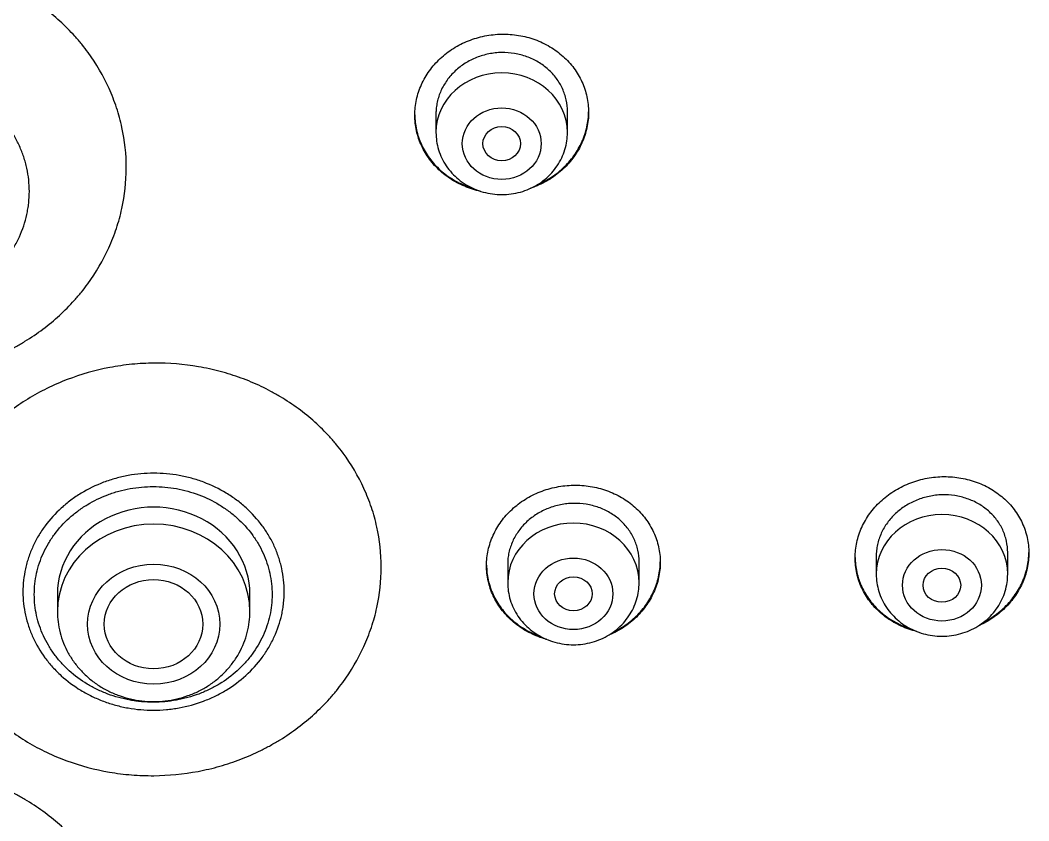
# Model space of a CAD drawing. Header units: millimetres. Extents: x 169 to 4368, y -1049 to 1924.
# Drawn here: x 459.86 to 462.009, y 1181.424 to 1183.128 of the extents above; entities that cross this region are included whole.
import ezdxf

# ---------------------------------------------------------------- set-up
doc = ezdxf.new("R2010")
doc.units = ezdxf.units.MM

msp = doc.modelspace()

# ---------------------------------------------------------------- linework, layer by layer
for p, q in [((460.7458, 1182.9342), (460.7458, 1182.8891)), ((461.0258, 1182.8891), (461.0258, 1182.9336)), ((461.9635, 1181.949), (461.9635, 1181.9949)), ((460.8985, 1181.9756), (460.8985, 1181.9308)), ((461.1785, 1181.9308), (461.1785, 1181.9754)), ((461.6835, 1181.9874), (461.6835, 1181.949)), ((459.9395, 1181.9059), (459.9395, 1181.8696)), ((460.3495, 1181.8696), (460.3495, 1181.9059))]:
    msp.add_line(p, q)
for centre, major_axis, start_param, end_param in [((460.8858, 1182.8891), (-0.14, 0), 3.141598, 6.283185), ((460.1445, 1181.9059), (0.205, 0), 0, 3.141593), ((461.0385, 1181.9308), (-0.14, 0), 3.141598, 6.283185), ((461.8235, 1181.949), (-0.14, 0), 3.141598, 6.283185), ((460.1445, 1181.8696), (-0.205, 0), 3.141593, 6.283185)]:
    msp.add_ellipse(centre, major_axis=major_axis, ratio=0.906308, start_param=start_param, end_param=end_param)
for centre, major_axis, ratio in [((460.8858, 1182.8654), (-0.084, 0), 0.906308), ((460.8858, 1182.8654), (-0.04, 0), 0.906246), ((461.8235, 1181.9253), (-0.084, 0), 0.906308), ((460.1445, 1181.8425), (-0.141, 0), 0.906308), ((461.0385, 1181.9072), (-0.084, 0), 0.906308), ((461.8233, 1181.9253), (-0.0401, 0), 0.904923), ((460.1443, 1181.8425), (-0.105, 0), 0.905881), ((461.0385, 1181.9072), (-0.04, 0), 0.906198)]:
    msp.add_ellipse(centre, major_axis=major_axis, ratio=ratio)
for points, knots in [([(460.0862, 1182.8134), (460.0861, 1182.7842), (460.0829, 1182.7554), (460.0736, 1182.7129), (460.0698, 1182.6989), (460.0628, 1182.678), (460.0603, 1182.671), (460.0549, 1182.6573), (460.052, 1182.6505), (460.0368, 1182.6169), (460.0219, 1182.5914), (459.9999, 1182.5612), (459.9953, 1182.5553), (459.9858, 1182.5436), (459.9809, 1182.5378), (459.9656, 1182.5208), (459.955, 1182.51), (459.9214, 1182.4793), (459.897, 1182.4609), (459.8638, 1182.4406), (459.8571, 1182.4366), (459.8434, 1182.4291), (459.8364, 1182.4255), (459.8155, 1182.4152), (459.7869, 1182.4028), (459.7571, 1182.3929), (459.7344, 1182.3865), (459.7267, 1182.3846), (459.7113, 1182.381), (459.7034, 1182.3794), (459.6644, 1182.3721), (459.6329, 1182.3692), (459.5856, 1182.3691), (459.5697, 1182.3697), (459.5459, 1182.3718), (459.538, 1182.3727), (459.5222, 1182.3748), (459.5144, 1182.376), (459.4756, 1182.3829), (459.4454, 1182.3912), (459.4088, 1182.4049), (459.4016, 1182.4079), (459.3871, 1182.414), (459.38, 1182.4173), (459.359, 1182.4275), (459.3454, 1182.4349), (459.3061, 1182.4588), (459.2816, 1182.4771), (459.2534, 1182.5028), (459.2479, 1182.5081), (459.2373, 1182.5188), (459.2321, 1182.5243), (459.2171, 1182.541), (459.1983, 1182.5641), (459.182, 1182.5888), (459.1671, 1182.6144), (459.1602, 1182.6276), (459.142, 1182.6678), (459.1329, 1182.6954), (459.1237, 1182.7379), (459.1213, 1182.7523), (459.1182, 1182.7814), (459.1167, 1182.8105), (459.1183, 1182.8396), (459.1207, 1182.8614), (459.1217, 1182.8686), (459.124, 1182.883), (459.1254, 1182.8902), (459.1332, 1182.9257), (459.1424, 1182.9533), (459.1607, 1182.9936), (459.1676, 1183.0069), (459.1827, 1183.0326), (459.199, 1183.0574), (459.2178, 1183.0806), (459.2329, 1183.0975), (459.2381, 1183.103), (459.2488, 1183.1138), (459.2543, 1183.1191), (459.2826, 1183.145), (459.3072, 1183.1634), (459.3466, 1183.1875), (459.3602, 1183.195), (459.3812, 1183.2053), (459.3884, 1183.2086), (459.4028, 1183.2149), (459.4101, 1183.2179), (459.4468, 1183.2318), (459.477, 1183.2403), (459.5158, 1183.2475), (459.5236, 1183.2487), (459.5394, 1183.2509), (459.5473, 1183.2518), (459.5712, 1183.254), (459.587, 1183.2548), (459.6344, 1183.2549), (459.6658, 1183.2522), (459.7048, 1183.2452), (459.7127, 1183.2436), (459.7281, 1183.2401), (459.7358, 1183.2382), (459.7585, 1183.2319), (459.7882, 1183.2223), (459.8167, 1183.21), (459.8377, 1183.1998), (459.8446, 1183.1963), (459.8582, 1183.1888), (459.865, 1183.1849), (459.8981, 1183.1648), (459.9224, 1183.1465), (459.9559, 1183.116), (459.9665, 1183.1053), (459.9817, 1183.0884), (459.9866, 1183.0827), (459.9961, 1183.071), (460.0006, 1183.0651), (460.0225, 1183.0351), (460.0374, 1183.0097), (460.0525, 1182.9762), (460.0554, 1182.9694), (460.0607, 1182.9557), (460.0632, 1182.9488), (460.0701, 1182.9279), (460.0739, 1182.9139), (460.0831, 1182.8715), (460.0862, 1182.8427), (460.0862, 1182.8134)], [0, 0, 0, 0, 0.03125, 0.03125, 0.046875, 0.046875, 0.054687, 0.054687, 0.0625, 0.0625, 0.09375, 0.09375, 0.101562, 0.101562, 0.109375, 0.109375, 0.125, 0.125, 0.15625, 0.15625, 0.164062, 0.164062, 0.171875, 0.171875, 0.1875, 0.203125, 0.203125, 0.210937, 0.210937, 0.21875, 0.21875, 0.25, 0.25, 0.265625, 0.265625, 0.273437, 0.273437, 0.28125, 0.28125, 0.3125, 0.3125, 0.320312, 0.320312, 0.328125, 0.328125, 0.34375, 0.34375, 0.375, 0.375, 0.382812, 0.382812, 0.390625, 0.390625, 0.40625, 0.421875, 0.421875, 0.4375, 0.4375, 0.46875, 0.46875, 0.484375, 0.484375, 0.5, 0.515625, 0.515625, 0.523437, 0.523437, 0.53125, 0.53125, 0.5625, 0.5625, 0.578125, 0.578125, 0.59375, 0.609375, 0.609375, 0.617187, 0.617187, 0.625, 0.625, 0.65625, 0.65625, 0.671875, 0.671875, 0.679687, 0.679687, 0.6875, 0.6875, 0.71875, 0.71875, 0.726562, 0.726562, 0.734375, 0.734375, 0.75, 0.75, 0.78125, 0.78125, 0.789062, 0.789062, 0.796875, 0.796875, 0.8125, 0.828125, 0.828125, 0.835937, 0.835937, 0.84375, 0.84375, 0.875, 0.875, 0.890625, 0.890625, 0.898437, 0.898437, 0.90625, 0.90625, 0.9375, 0.9375, 0.945312, 0.945312, 0.953125, 0.953125, 0.96875, 0.96875, 1, 1, 1, 1]), ([(460.7008, 1182.926), (460.7008, 1182.9372), (460.702, 1182.9482), (460.7055, 1182.9645), (460.707, 1182.9699), (460.7105, 1182.9806), (460.7126, 1182.9859), (460.7196, 1183.0014), (460.7252, 1183.0113), (460.7353, 1183.0252), (460.7389, 1183.0298), (460.7467, 1183.0386), (460.7507, 1183.0427), (460.7635, 1183.0547), (460.7728, 1183.0618), (460.788, 1183.0714), (460.7933, 1183.0743), (460.8039, 1183.0797), (460.8148, 1183.0847), (460.8262, 1183.0886), (460.8377, 1183.092), (460.8437, 1183.0935), (460.8616, 1183.097), (460.8736, 1183.0983), (460.8917, 1183.0986), (460.8977, 1183.0985), (460.9098, 1183.0976), (460.9159, 1183.0969), (460.9337, 1183.094), (460.9452, 1183.091), (460.962, 1183.0849), (460.9676, 1183.0826), (460.9783, 1183.0775), (460.9835, 1183.0748), (460.9985, 1183.0658), (461.0079, 1183.059), (461.0208, 1183.0474), (461.0249, 1183.0433), (461.0326, 1183.0349), (461.0398, 1183.0262), (461.046, 1183.0168), (461.0518, 1183.0071), (461.0544, 1183.002), (461.0614, 1182.9868), (461.0649, 1182.9762), (461.0684, 1182.96), (461.0693, 1182.9545), (461.0705, 1182.9434), (461.0708, 1182.9379), (461.0708, 1182.9213), (461.0697, 1182.9103), (461.0661, 1182.8938), (461.0646, 1182.8884), (461.0611, 1182.8777), (461.057, 1182.8672), (461.0519, 1182.8571), (461.0462, 1182.8473), (461.0431, 1182.8424), (461.0329, 1182.8283), (461.0253, 1182.8197), (461.0125, 1182.8077), (461.008, 1182.8039), (460.9986, 1182.7967), (460.9937, 1182.7932), (460.9786, 1182.7837), (460.968, 1182.7784), (460.9538, 1182.7727), (460.9506, 1182.7715), (460.9474, 1182.7704)], [0, 0, 0, 0, 0.044889, 0.044889, 0.067334, 0.067334, 0.089778, 0.089778, 0.134667, 0.134667, 0.157112, 0.157112, 0.179556, 0.179556, 0.224446, 0.224446, 0.24689, 0.24689, 0.269335, 0.291779, 0.291779, 0.314224, 0.314224, 0.359113, 0.359113, 0.381558, 0.381558, 0.404002, 0.404002, 0.448891, 0.448891, 0.471336, 0.471336, 0.49378, 0.49378, 0.538669, 0.538669, 0.561114, 0.561114, 0.583559, 0.606003, 0.606003, 0.628448, 0.628448, 0.673337, 0.673337, 0.695781, 0.695781, 0.718226, 0.718226, 0.763115, 0.763115, 0.78556, 0.78556, 0.808004, 0.830449, 0.830449, 0.852893, 0.852893, 0.897782, 0.897782, 0.920227, 0.920227, 0.942672, 0.942672, 0.987561, 0.987561, 1, 1, 1, 1]), ([(461.0258, 1182.9336), (461.0258, 1182.942), (461.0249, 1182.9504), (461.0222, 1182.9626), (461.0211, 1182.9666), (461.0185, 1182.9747), (461.0169, 1182.9786), (461.0116, 1182.9902), (461.0073, 1182.9975), (460.9997, 1183.0078), (460.9969, 1183.0112), (460.9911, 1183.0176), (460.988, 1183.0207), (460.9783, 1183.0294), (460.9713, 1183.0345), (460.9598, 1183.0414), (460.9558, 1183.0435), (460.9477, 1183.0473), (460.9394, 1183.0507), (460.9308, 1183.0534), (460.9221, 1183.0557), (460.9176, 1183.0566), (460.904, 1183.0589), (460.895, 1183.0595), (460.8813, 1183.0593), (460.8767, 1183.059), (460.8675, 1183.058), (460.8629, 1183.0573), (460.8495, 1183.0546), (460.8408, 1183.0521), (460.8281, 1183.0471), (460.8239, 1183.0452), (460.8158, 1183.0411), (460.8118, 1183.0388), (460.8005, 1183.0317), (460.7934, 1183.0263), (460.7803, 1183.0141), (460.7745, 1183.0075), (460.7669, 1182.997), (460.7646, 1182.9933), (460.7602, 1182.9859), (460.7582, 1182.982), (460.753, 1182.9702), (460.7503, 1182.9622), (460.7476, 1182.9498), (460.747, 1182.9457), (460.746, 1182.9372), (460.7458, 1182.933), (460.7458, 1182.9288), (460.7458, 1182.9288), (460.7458, 1182.9288)], [0, 0, 0, 0, 0.062493, 0.062493, 0.09374, 0.09374, 0.124986, 0.124986, 0.187479, 0.187479, 0.218726, 0.218726, 0.249972, 0.249972, 0.312465, 0.312465, 0.343712, 0.343712, 0.374959, 0.406205, 0.406205, 0.437452, 0.437452, 0.499945, 0.499945, 0.531191, 0.531191, 0.562438, 0.562438, 0.624931, 0.624931, 0.656177, 0.656177, 0.687424, 0.687424, 0.749917, 0.749917, 0.81241, 0.81241, 0.843657, 0.843657, 0.874903, 0.874903, 0.937396, 0.937396, 0.968643, 0.968643, 0.999889, 0.999889, 1, 1, 1, 1]), ([(459.3231, 1182.7638), (459.3231, 1182.7805), (459.325, 1182.797), (459.3295, 1182.8174), (459.3305, 1182.8215), (459.3327, 1182.8296), (459.334, 1182.8335), (459.338, 1182.8454), (459.3441, 1182.8609), (459.3519, 1182.8758), (459.3583, 1182.8867), (459.3606, 1182.8903), (459.3653, 1182.8975), (459.3678, 1182.901), (459.3805, 1182.9182), (459.3921, 1182.931), (459.4114, 1182.9484), (459.4181, 1182.954), (459.4324, 1182.9645), (459.4397, 1182.9695), (459.4624, 1182.9832), (459.4784, 1182.991), (459.5037, 1183.0005), (459.5124, 1183.0033), (459.5299, 1183.0081), (459.5475, 1183.0121), (459.5655, 1183.0145), (459.5836, 1183.0161), (459.5927, 1183.0165), (459.6203, 1183.0165), (459.6383, 1183.0148), (459.665, 1183.01), (459.6738, 1183.008), (459.6869, 1183.0044), (459.6913, 1183.003), (459.6999, 1183.0002), (459.7042, 1182.9987), (459.7252, 1182.9908), (459.7412, 1182.983), (459.7601, 1182.9716), (459.7638, 1182.9692), (459.7711, 1182.9642), (459.7748, 1182.9616), (459.7854, 1182.9537), (459.7921, 1182.9482), (459.8113, 1182.9307), (459.8228, 1182.9179), (459.8355, 1182.9007), (459.838, 1182.8971), (459.8427, 1182.89), (459.8449, 1182.8864), (459.8513, 1182.8755), (459.8591, 1182.8606), (459.8652, 1182.845), (459.8691, 1182.8332), (459.8703, 1182.8292), (459.8725, 1182.8211), (459.8735, 1182.817), (459.878, 1182.7967), (459.8797, 1182.7803), (459.8797, 1182.7556), (459.8792, 1182.7473), (459.8779, 1182.7349), (459.8773, 1182.7307), (459.8759, 1182.7225), (459.8752, 1182.7184), (459.8707, 1182.6982), (459.8654, 1182.6824), (459.8549, 1182.6595), (459.851, 1182.6519), (459.8423, 1182.6373), (459.8376, 1182.6302), (459.8225, 1182.6097), (459.811, 1182.597), (459.7849, 1182.5734), (459.7709, 1182.5629), (459.7482, 1182.5492), (459.7404, 1182.545), (459.7243, 1182.5371), (459.716, 1182.5336), (459.6907, 1182.5241), (459.6733, 1182.5193), (459.651, 1182.5153), (459.6465, 1182.5146), (459.6375, 1182.5133), (459.6329, 1182.5128), (459.6192, 1182.5116), (459.6101, 1182.5112), (459.5829, 1182.5112), (459.5649, 1182.5128), (459.5424, 1182.5169), (459.5379, 1182.5178), (459.5291, 1182.5198), (459.5247, 1182.5209), (459.5116, 1182.5245), (459.4945, 1182.5301), (459.4781, 1182.5371), (459.4661, 1182.543), (459.4621, 1182.545), (459.4543, 1182.5493), (459.4504, 1182.5515), (459.4314, 1182.5631), (459.4173, 1182.5735), (459.3981, 1182.591), (459.392, 1182.5971), (459.3833, 1182.6067), (459.3805, 1182.61), (459.375, 1182.6167), (459.3724, 1182.6201), (459.3598, 1182.6373), (459.3512, 1182.6518), (459.3425, 1182.6709), (459.3409, 1182.6747), (459.3378, 1182.6826), (459.3364, 1182.6866), (459.3324, 1182.6985), (459.3302, 1182.7065), (459.3249, 1182.7307), (459.3231, 1182.7471), (459.3231, 1182.7638)], [0, 0, 0, 0, 0.03125, 0.03125, 0.039063, 0.039063, 0.046875, 0.046875, 0.0625, 0.078125, 0.078125, 0.085938, 0.085938, 0.09375, 0.09375, 0.125, 0.125, 0.140625, 0.140625, 0.15625, 0.15625, 0.1875, 0.1875, 0.203125, 0.203125, 0.21875, 0.234375, 0.234375, 0.25, 0.25, 0.28125, 0.28125, 0.296875, 0.296875, 0.304688, 0.304688, 0.3125, 0.3125, 0.34375, 0.34375, 0.351563, 0.351563, 0.359375, 0.359375, 0.375, 0.375, 0.40625, 0.40625, 0.414063, 0.414063, 0.421875, 0.421875, 0.4375, 0.453125, 0.453125, 0.460938, 0.460938, 0.46875, 0.46875, 0.5, 0.5, 0.515625, 0.515625, 0.523438, 0.523438, 0.53125, 0.53125, 0.5625, 0.5625, 0.578125, 0.578125, 0.59375, 0.59375, 0.625, 0.625, 0.65625, 0.65625, 0.671875, 0.671875, 0.6875, 0.6875, 0.71875, 0.71875, 0.726563, 0.726563, 0.734375, 0.734375, 0.75, 0.75, 0.78125, 0.78125, 0.789063, 0.789063, 0.796875, 0.796875, 0.8125, 0.828125, 0.828125, 0.835938, 0.835938, 0.84375, 0.84375, 0.875, 0.875, 0.890625, 0.890625, 0.898438, 0.898438, 0.90625, 0.90625, 0.9375, 0.9375, 0.945313, 0.945313, 0.953125, 0.953125, 0.96875, 0.96875, 1, 1, 1, 1]), ([(460.7008, 1182.9271), (460.7009, 1182.9162), (460.7021, 1182.9056), (460.7055, 1182.8897), (460.707, 1182.8844), (460.7105, 1182.8738), (460.7126, 1182.8685), (460.7196, 1182.8533), (460.7253, 1182.8436), (460.7353, 1182.83), (460.739, 1182.8256), (460.7467, 1182.8171), (460.7508, 1182.813), (460.7636, 1182.8015), (460.7729, 1182.7947), (460.7881, 1182.7856), (460.7934, 1182.7828), (460.804, 1182.7778), (460.8124, 1182.7743), (460.821, 1182.7714), (460.824, 1182.7705)], [0, 0, 0, 0, 0.155361, 0.155361, 0.23557, 0.23557, 0.315778, 0.315778, 0.476196, 0.476196, 0.556405, 0.556405, 0.636614, 0.636614, 0.797031, 0.797031, 0.87724, 0.87724, 0.957449, 1, 1, 1, 1]), ([(460.8402, 1182.7642), (460.8376, 1182.7647), (460.835, 1182.7653), (460.8266, 1182.7675), (460.8208, 1182.7693), (460.804, 1182.7754), (460.7934, 1182.7804), (460.7783, 1182.7893), (460.7734, 1182.7926), (460.7639, 1182.7995), (460.7594, 1182.8031), (460.7466, 1182.8147), (460.7389, 1182.823), (460.7288, 1182.8367), (460.7256, 1182.8415), (460.7199, 1182.8512), (460.7147, 1182.8611), (460.7106, 1182.8714), (460.7071, 1182.882), (460.7056, 1182.8874), (460.702, 1182.9037), (460.7008, 1182.9148), (460.7008, 1182.926)], [0, 0, 0, 0, 0.032901, 0.032901, 0.1072932, 0.1072932, 0.2560777, 0.2560777, 0.3304699, 0.3304699, 0.4048621, 0.4048621, 0.5536466, 0.5536466, 0.6280388, 0.6280388, 0.7024311, 0.7768233, 0.7768233, 0.8512155, 0.8512155, 1, 1, 1, 1]), ([(460.9617, 1182.778), (460.9655, 1182.7797), (460.9693, 1182.7814), (460.9784, 1182.786), (460.9836, 1182.789), (460.9986, 1182.7984), (461.0079, 1182.8056), (461.0252, 1182.8217), (461.0329, 1182.8304), (461.0429, 1182.8443), (461.046, 1182.8491), (461.0518, 1182.859), (461.0544, 1182.8641), (461.0614, 1182.8796), (461.0649, 1182.8902), (461.0684, 1182.9066), (461.0693, 1182.9121), (461.0705, 1182.9229), (461.0708, 1182.9281), (461.0708, 1182.9333)], [0, 0, 0, 0, 0.0595315, 0.0595315, 0.1455163, 0.1455163, 0.3174859, 0.3174859, 0.4894555, 0.4894555, 0.5754403, 0.5754403, 0.6614251, 0.6614251, 0.8333947, 0.8333947, 0.9193795, 0.9193795, 1, 1, 1, 1]), ([(460.7458, 1182.8891), (460.7458, 1182.8824), (460.7467, 1182.871), (460.7509, 1182.852), (460.7578, 1182.8346), (460.7674, 1182.8177), (460.7793, 1182.8026), (460.7935, 1182.7891), (460.8096, 1182.7777), (460.8272, 1182.7686), (460.8461, 1182.7619), (460.8658, 1182.7579), (460.8859, 1182.7565), (460.9061, 1182.7579), (460.9258, 1182.762), (460.9447, 1182.7687), (460.9623, 1182.7779), (460.9784, 1182.7893), (460.9926, 1182.8029), (461.0045, 1182.8181), (461.014, 1182.835), (461.0209, 1182.8524), (461.0249, 1182.8713), (461.0258, 1182.8825), (461.0258, 1182.8891)], [0, 0, 0, 0, 0.043723, 0.08855, 0.133515, 0.178674, 0.224062, 0.269684, 0.315523, 0.361546, 0.407709, 0.453968, 0.500279, 0.546601, 0.592892, 0.639107, 0.685199, 0.73112, 0.776832, 0.822308, 0.867548, 0.912577, 0.957444, 1, 1, 1, 1]), ([(460.6292, 1181.9639), (460.6292, 1181.9349), (460.626, 1181.9062), (460.6183, 1181.8708), (460.6165, 1181.8638), (460.6127, 1181.8497), (460.6105, 1181.8427), (460.6035, 1181.8218), (460.5981, 1181.8081), (460.5798, 1181.7681), (460.5649, 1181.7427), (460.543, 1181.7127), (460.5384, 1181.7068), (460.5289, 1181.6951), (460.524, 1181.6894), (460.5088, 1181.6725), (460.4981, 1181.6617), (460.4646, 1181.6311), (460.4402, 1181.6127), (460.4071, 1181.5923), (460.4003, 1181.5884), (460.3866, 1181.5808), (460.3797, 1181.5772), (460.3587, 1181.5669), (460.3302, 1181.5544), (460.3005, 1181.5445), (460.2777, 1181.538), (460.2701, 1181.536), (460.2546, 1181.5324), (460.2468, 1181.5307), (460.2078, 1181.5233), (460.1763, 1181.5203), (460.129, 1181.5199), (460.1132, 1181.5204), (460.0894, 1181.5223), (460.0814, 1181.5231), (460.0657, 1181.5251), (460.0579, 1181.5263), (460.0191, 1181.533), (459.9889, 1181.541), (459.9523, 1181.5544), (459.945, 1181.5573), (459.9306, 1181.5633), (459.9235, 1181.5665), (459.9024, 1181.5766), (459.8889, 1181.5838), (459.8496, 1181.6073), (459.8252, 1181.6252), (459.7969, 1181.6506), (459.7914, 1181.6558), (459.7808, 1181.6664), (459.7756, 1181.6718), (459.7606, 1181.6883), (459.7419, 1181.7111), (459.7256, 1181.7355), (459.7107, 1181.7607), (459.7038, 1181.7738), (459.6856, 1181.8136), (459.6765, 1181.8409), (459.6688, 1181.8759), (459.6674, 1181.883), (459.6651, 1181.8972), (459.6641, 1181.9044), (459.6618, 1181.926), (459.6603, 1181.9548), (459.6618, 1181.9837), (459.665, 1182.0125), (459.6674, 1182.0268), (459.6767, 1182.0691), (459.6859, 1182.0965), (459.7041, 1182.1365), (459.711, 1182.1498), (459.726, 1182.1753), (459.7423, 1182.2), (459.7611, 1182.2231), (459.7762, 1182.2399), (459.7813, 1182.2454), (459.792, 1182.2561), (459.7975, 1182.2614), (459.8258, 1182.2873), (459.8502, 1182.3056), (459.8896, 1182.3298), (459.9032, 1182.3373), (459.9242, 1182.3477), (459.9313, 1182.351), (459.9458, 1182.3574), (459.953, 1182.3603), (459.9897, 1182.3744), (460.0199, 1182.383), (460.0587, 1182.3903), (460.0665, 1182.3916), (460.0822, 1182.3939), (460.0902, 1182.3949), (460.114, 1182.3972), (460.1298, 1182.398), (460.1772, 1182.3985), (460.2086, 1182.396), (460.2476, 1182.3893), (460.2554, 1182.3878), (460.2709, 1182.3844), (460.2785, 1182.3825), (460.3012, 1182.3765), (460.331, 1182.3671), (460.3595, 1182.3552), (460.3804, 1182.3452), (460.3873, 1182.3417), (460.401, 1182.3344), (460.4078, 1182.3306), (460.4408, 1182.3108), (460.4652, 1182.2929), (460.4987, 1182.2628), (460.5093, 1182.2523), (460.5245, 1182.2357), (460.5294, 1182.23), (460.5389, 1182.2185), (460.5434, 1182.2127), (460.5654, 1182.1831), (460.5802, 1182.158), (460.5954, 1182.1249), (460.5982, 1182.1182), (460.6036, 1182.1046), (460.6061, 1182.0978), (460.613, 1182.0772), (460.6168, 1182.0633), (460.626, 1182.0213), (460.6292, 1181.9929), (460.6292, 1181.9639)], [0, 0, 0, 0, 0.03125, 0.03125, 0.039062, 0.039062, 0.046875, 0.046875, 0.0625, 0.0625, 0.09375, 0.09375, 0.101562, 0.101562, 0.109375, 0.109375, 0.125, 0.125, 0.15625, 0.15625, 0.164062, 0.164062, 0.171875, 0.171875, 0.1875, 0.203125, 0.203125, 0.210937, 0.210937, 0.21875, 0.21875, 0.25, 0.25, 0.265625, 0.265625, 0.273437, 0.273437, 0.28125, 0.28125, 0.3125, 0.3125, 0.320312, 0.320312, 0.328125, 0.328125, 0.34375, 0.34375, 0.375, 0.375, 0.382812, 0.382812, 0.390625, 0.390625, 0.40625, 0.421875, 0.421875, 0.4375, 0.4375, 0.46875, 0.46875, 0.476562, 0.476562, 0.484375, 0.484375, 0.5, 0.515625, 0.515625, 0.53125, 0.53125, 0.5625, 0.5625, 0.578125, 0.578125, 0.59375, 0.609375, 0.609375, 0.617187, 0.617187, 0.625, 0.625, 0.65625, 0.65625, 0.671875, 0.671875, 0.679687, 0.679687, 0.6875, 0.6875, 0.71875, 0.71875, 0.726562, 0.726562, 0.734375, 0.734375, 0.75, 0.75, 0.78125, 0.78125, 0.789062, 0.789062, 0.796875, 0.796875, 0.8125, 0.828125, 0.828125, 0.835937, 0.835937, 0.84375, 0.84375, 0.875, 0.875, 0.890625, 0.890625, 0.898437, 0.898437, 0.90625, 0.90625, 0.9375, 0.9375, 0.945312, 0.945312, 0.953125, 0.953125, 0.96875, 0.96875, 1, 1, 1, 1]), ([(459.8661, 1181.9111), (459.8661, 1181.9278), (459.8679, 1181.9443), (459.8724, 1181.9646), (459.8734, 1181.9687), (459.8756, 1181.9768), (459.8768, 1181.9807), (459.8808, 1181.9926), (459.887, 1182.0081), (459.8947, 1182.0229), (459.9012, 1182.0339), (459.9034, 1182.0375), (459.9082, 1182.0446), (459.9106, 1182.0481), (459.9233, 1182.0654), (459.9349, 1182.0781), (459.9541, 1182.0956), (459.9609, 1182.1011), (459.9751, 1182.1117), (459.9825, 1182.1166), (460.0051, 1182.1304), (460.0211, 1182.1381), (460.0464, 1182.1477), (460.0551, 1182.1505), (460.0726, 1182.1553), (460.0902, 1182.1593), (460.1082, 1182.1618), (460.1263, 1182.1634), (460.1354, 1182.1638), (460.1629, 1182.1638), (460.181, 1182.1622), (460.2077, 1182.1574), (460.2165, 1182.1555), (460.2296, 1182.1519), (460.234, 1182.1506), (460.2426, 1182.1478), (460.2469, 1182.1463), (460.2679, 1182.1384), (460.2839, 1182.1307), (460.3028, 1182.1192), (460.3065, 1182.1169), (460.3139, 1182.1119), (460.3175, 1182.1094), (460.3281, 1182.1015), (460.3349, 1182.0959), (460.3541, 1182.0785), (460.3656, 1182.0658), (460.3783, 1182.0486), (460.3808, 1182.0451), (460.3855, 1182.038), (460.3877, 1182.0344), (460.3941, 1182.0235), (460.4019, 1182.0086), (460.408, 1181.9931), (460.4119, 1181.9813), (460.4131, 1181.9773), (460.4154, 1181.9692), (460.4164, 1181.9652), (460.4208, 1181.9449), (460.4226, 1181.9285), (460.4226, 1181.9038), (460.4221, 1181.8956), (460.4208, 1181.8832), (460.4202, 1181.879), (460.4188, 1181.8708), (460.4181, 1181.8668), (460.4136, 1181.8465), (460.4084, 1181.8308), (460.3979, 1181.8079), (460.3939, 1181.8003), (460.3853, 1181.7857), (460.3806, 1181.7786), (460.3655, 1181.7581), (460.354, 1181.7454), (460.328, 1181.7218), (460.3139, 1181.7113), (460.2913, 1181.6976), (460.2835, 1181.6933), (460.2674, 1181.6855), (460.2591, 1181.6819), (460.2338, 1181.6724), (460.2165, 1181.6676), (460.1942, 1181.6635), (460.1897, 1181.6628), (460.1806, 1181.6616), (460.1761, 1181.6611), (460.1624, 1181.6598), (460.1533, 1181.6594), (460.126, 1181.6594), (460.108, 1181.6609), (460.0856, 1181.6649), (460.0811, 1181.6658), (460.0722, 1181.6678), (460.0678, 1181.6689), (460.0547, 1181.6725), (460.0376, 1181.678), (460.0212, 1181.685), (460.0092, 1181.6908), (460.0052, 1181.6929), (459.9974, 1181.6971), (459.9935, 1181.6994), (459.9744, 1181.7109), (459.9604, 1181.7213), (459.9412, 1181.7387), (459.9351, 1181.7448), (459.9263, 1181.7544), (459.9235, 1181.7577), (459.9181, 1181.7643), (459.9154, 1181.7677), (459.9028, 1181.7848), (459.8943, 1181.7993), (459.8855, 1181.8184), (459.8839, 1181.8222), (459.8808, 1181.83), (459.8794, 1181.834), (459.8754, 1181.8459), (459.8732, 1181.8539), (459.8679, 1181.8781), (459.8661, 1181.8944), (459.8661, 1181.9111)], [0, 0, 0, 0, 0.03125, 0.03125, 0.039063, 0.039063, 0.046875, 0.046875, 0.0625, 0.078125, 0.078125, 0.085938, 0.085938, 0.09375, 0.09375, 0.125, 0.125, 0.140625, 0.140625, 0.15625, 0.15625, 0.1875, 0.1875, 0.203125, 0.203125, 0.21875, 0.234375, 0.234375, 0.25, 0.25, 0.28125, 0.28125, 0.296875, 0.296875, 0.304688, 0.304688, 0.3125, 0.3125, 0.34375, 0.34375, 0.351563, 0.351563, 0.359375, 0.359375, 0.375, 0.375, 0.40625, 0.40625, 0.414063, 0.414063, 0.421875, 0.421875, 0.4375, 0.453125, 0.453125, 0.460938, 0.460938, 0.46875, 0.46875, 0.5, 0.5, 0.515625, 0.515625, 0.523438, 0.523438, 0.53125, 0.53125, 0.5625, 0.5625, 0.578125, 0.578125, 0.59375, 0.59375, 0.625, 0.625, 0.65625, 0.65625, 0.671875, 0.671875, 0.6875, 0.6875, 0.71875, 0.71875, 0.726562, 0.726562, 0.734375, 0.734375, 0.75, 0.75, 0.78125, 0.78125, 0.789062, 0.789062, 0.796875, 0.796875, 0.8125, 0.828125, 0.828125, 0.835937, 0.835937, 0.84375, 0.84375, 0.875, 0.875, 0.890625, 0.890625, 0.898437, 0.898437, 0.90625, 0.90625, 0.9375, 0.9375, 0.945312, 0.945312, 0.953125, 0.953125, 0.96875, 0.96875, 1, 1, 1, 1]), ([(461.6385, 1181.9838), (461.6385, 1181.9949), (461.6397, 1182.0058), (461.6432, 1182.022), (461.6447, 1182.0273), (461.6482, 1182.038), (461.6503, 1182.0433), (461.6573, 1182.0587), (461.663, 1182.0685), (461.6731, 1182.0824), (461.6767, 1182.087), (461.6844, 1182.0957), (461.6885, 1182.0999), (461.7013, 1182.1118), (461.7106, 1182.119), (461.7258, 1182.1286), (461.7311, 1182.1316), (461.7417, 1182.1371), (461.7526, 1182.1421), (461.764, 1182.1461), (461.7756, 1182.1496), (461.7815, 1182.1511), (461.7994, 1182.1548), (461.8114, 1182.1562), (461.8294, 1182.1567), (461.8355, 1182.1566), (461.8476, 1182.1559), (461.8536, 1182.1552), (461.8714, 1182.1525), (461.8829, 1182.1497), (461.8997, 1182.1439), (461.9053, 1182.1417), (461.916, 1182.1368), (461.9212, 1182.1341), (461.9362, 1182.1255), (461.9455, 1182.1188), (461.9585, 1182.1075), (461.9626, 1182.1035), (461.9703, 1182.0953), (461.9775, 1182.0867), (461.9837, 1182.0775), (461.9894, 1182.068), (461.9921, 1182.063), (461.999, 1182.048), (462.0025, 1182.0376), (462.0061, 1182.0216), (462.007, 1182.0161), (462.0082, 1182.0051), (462.0085, 1181.9997), (462.0085, 1181.9832), (462.0073, 1181.9723), (462.0038, 1181.956), (462.0023, 1181.9505), (461.9988, 1181.9399), (461.9947, 1181.9295), (461.9896, 1181.9195), (461.9839, 1181.9096), (461.9807, 1181.9048), (461.9706, 1181.8907), (461.9629, 1181.882), (461.9501, 1181.8701), (461.9456, 1181.8663), (461.9362, 1181.859), (461.9313, 1181.8555), (461.918, 1181.8471), (461.9094, 1181.8425), (461.9003, 1181.8385)], [0, 0, 0, 0, 0.0458244, 0.0458244, 0.0687367, 0.0687367, 0.0916489, 0.0916489, 0.1374733, 0.1374733, 0.1603856, 0.1603856, 0.1832978, 0.1832978, 0.2291222, 0.2291222, 0.2520344, 0.2520344, 0.2749467, 0.2978589, 0.2978589, 0.3207711, 0.3207711, 0.3665955, 0.3665955, 0.3895078, 0.3895078, 0.41242, 0.41242, 0.4582444, 0.4582444, 0.4811567, 0.4811567, 0.5040689, 0.5040689, 0.5498933, 0.5498933, 0.5728055, 0.5728055, 0.5957178, 0.61863, 0.61863, 0.6415422, 0.6415422, 0.6873666, 0.6873666, 0.7102789, 0.7102789, 0.7331911, 0.7331911, 0.7790155, 0.7790155, 0.8019278, 0.8019278, 0.82484, 0.8477522, 0.8477522, 0.8706644, 0.8706644, 0.9164889, 0.9164889, 0.9394011, 0.9394011, 0.9623133, 0.9623133, 1, 1, 1, 1]), ([(459.8903, 1181.9059), (459.8903, 1181.8983), (459.8907, 1181.8908), (459.8924, 1181.8757), (459.8936, 1181.8682), (459.8985, 1181.8462), (459.9033, 1181.8319), (459.9128, 1181.811), (459.9164, 1181.8042), (459.9242, 1181.7909), (459.9327, 1181.778), (459.9426, 1181.766), (459.9531, 1181.7545), (459.9587, 1181.7489), (459.9764, 1181.7328), (459.9892, 1181.7233), (460.0097, 1181.7109), (460.0168, 1181.707), (460.0315, 1181.6999), (460.0391, 1181.6967), (460.0621, 1181.6881), (460.0779, 1181.6837), (460.0982, 1181.6801), (460.1022, 1181.6794), (460.1105, 1181.6783), (460.1146, 1181.6778), (460.1271, 1181.6767), (460.1353, 1181.6764), (460.1601, 1181.6764), (460.1765, 1181.6778), (460.197, 1181.6815), (460.2011, 1181.6823), (460.2091, 1181.6842), (460.2131, 1181.6852), (460.225, 1181.6885), (460.2406, 1181.6935), (460.2555, 1181.6999), (460.2664, 1181.7052), (460.2701, 1181.7071), (460.2772, 1181.7109), (460.2808, 1181.713), (460.2981, 1181.7234), (460.3108, 1181.7329), (460.3283, 1181.7488), (460.3339, 1181.7544), (460.3418, 1181.7631), (460.3444, 1181.7661), (460.3494, 1181.7722), (460.3518, 1181.7752), (460.3633, 1181.7908), (460.371, 1181.804), (460.3806, 1181.8248), (460.3834, 1181.832), (460.3882, 1181.8464), (460.3903, 1181.8537), (460.3951, 1181.8757), (460.3967, 1181.8906), (460.3968, 1181.9209), (460.3951, 1181.9359), (460.3902, 1181.9582), (460.3882, 1181.9655), (460.3834, 1181.9798), (460.3778, 1181.9939), (460.3708, 1182.0075), (460.363, 1182.0207), (460.3586, 1182.0272), (460.3448, 1182.046), (460.3343, 1182.0576), (460.3168, 1182.0735), (460.3106, 1182.0785), (460.2977, 1182.0881), (460.291, 1182.0926), (460.2704, 1182.1051), (460.2559, 1182.1122), (460.2329, 1182.1208), (460.225, 1182.1234), (460.2091, 1182.1277), (460.193, 1182.1314), (460.1767, 1182.1336), (460.1603, 1182.1351), (460.1519, 1182.1354), (460.1269, 1182.1354), (460.1105, 1182.134), (460.0862, 1182.1296), (460.0782, 1182.1278), (460.0662, 1182.1245), (460.0622, 1182.1233), (460.0544, 1182.1208), (460.0505, 1182.1194), (460.0314, 1182.1122), (460.0168, 1182.1052), (459.9996, 1182.0948), (459.9962, 1182.0926), (459.9895, 1182.0881), (459.9862, 1182.0858), (459.9765, 1182.0786), (459.9704, 1182.0736), (459.9529, 1182.0577), (459.9424, 1182.0462), (459.9308, 1182.0305), (459.9286, 1182.0273), (459.9243, 1182.0208), (459.9222, 1182.0175), (459.9164, 1182.0076), (459.9093, 1181.9941), (459.9037, 1181.98), (459.8989, 1181.9656), (459.8968, 1181.9583), (459.8919, 1181.936), (459.8903, 1181.9211), (459.8903, 1181.9059)], [0, 0, 0, 0, 0.015625, 0.015625, 0.03125, 0.03125, 0.0625, 0.0625, 0.078125, 0.078125, 0.09375, 0.109375, 0.109375, 0.125, 0.125, 0.15625, 0.15625, 0.171875, 0.171875, 0.1875, 0.1875, 0.21875, 0.21875, 0.226562, 0.226562, 0.234375, 0.234375, 0.25, 0.25, 0.28125, 0.28125, 0.289062, 0.289062, 0.296875, 0.296875, 0.3125, 0.328125, 0.328125, 0.335937, 0.335937, 0.34375, 0.34375, 0.375, 0.375, 0.390625, 0.390625, 0.398437, 0.398437, 0.40625, 0.40625, 0.4375, 0.4375, 0.453125, 0.453125, 0.46875, 0.46875, 0.5, 0.5, 0.53125, 0.53125, 0.546875, 0.546875, 0.5625, 0.578125, 0.578125, 0.59375, 0.59375, 0.625, 0.625, 0.640625, 0.640625, 0.65625, 0.65625, 0.6875, 0.6875, 0.703125, 0.703125, 0.71875, 0.734375, 0.734375, 0.75, 0.75, 0.78125, 0.78125, 0.796875, 0.796875, 0.804687, 0.804687, 0.8125, 0.8125, 0.84375, 0.84375, 0.851562, 0.851562, 0.859375, 0.859375, 0.875, 0.875, 0.90625, 0.90625, 0.914062, 0.914062, 0.921875, 0.921875, 0.9375, 0.953125, 0.953125, 0.96875, 0.96875, 1, 1, 1, 1]), ([(460.8535, 1181.9673), (460.8535, 1181.9784), (460.8547, 1181.9893), (460.8582, 1182.0055), (460.8597, 1182.0108), (460.8632, 1182.0214), (460.8653, 1182.0267), (460.8723, 1182.0421), (460.8779, 1182.0518), (460.888, 1182.0656), (460.8917, 1182.0702), (460.8994, 1182.0788), (460.9035, 1182.083), (460.9163, 1182.0948), (460.9256, 1182.1019), (460.9408, 1182.1114), (460.946, 1182.1143), (460.9567, 1182.1197), (460.9676, 1182.1246), (460.9789, 1182.1285), (460.9905, 1182.1319), (460.9965, 1182.1333), (461.0144, 1182.1369), (461.0264, 1182.1382), (461.0444, 1182.1385), (461.0505, 1182.1384), (461.0626, 1182.1375), (461.0686, 1182.1368), (461.0864, 1182.1339), (461.098, 1182.131), (461.1148, 1182.125), (461.1203, 1182.1228), (461.131, 1182.1178), (461.1362, 1182.115), (461.1512, 1182.1062), (461.1606, 1182.0995), (461.1735, 1182.088), (461.1776, 1182.084), (461.1853, 1182.0757), (461.1925, 1182.067), (461.1987, 1182.0578), (461.2044, 1182.0482), (461.2071, 1182.0432), (461.214, 1182.0281), (461.2175, 1182.0177), (461.2211, 1182.0017), (461.222, 1181.9962), (461.2232, 1181.9852), (461.2235, 1181.9797), (461.2235, 1181.9633), (461.2223, 1181.9524), (461.2188, 1181.9361), (461.2173, 1181.9307), (461.2138, 1181.9201), (461.2097, 1181.9098), (461.2046, 1181.8998), (461.1989, 1181.89), (461.1957, 1181.8852), (461.1856, 1181.8712), (461.1779, 1181.8626), (461.1652, 1181.8508), (461.1607, 1181.847), (461.1513, 1181.8398), (461.1464, 1181.8364), (461.1319, 1181.8274), (461.1219, 1181.8223), (461.1114, 1181.818)], [0, 0, 0, 0, 0.045575, 0.045575, 0.068363, 0.068363, 0.091151, 0.091151, 0.136726, 0.136726, 0.159513, 0.159513, 0.182301, 0.182301, 0.227876, 0.227876, 0.250664, 0.250664, 0.273452, 0.296239, 0.296239, 0.319027, 0.319027, 0.364602, 0.364602, 0.38739, 0.38739, 0.410177, 0.410177, 0.455753, 0.455753, 0.47854, 0.47854, 0.501328, 0.501328, 0.546903, 0.546903, 0.569691, 0.569691, 0.592479, 0.615266, 0.615266, 0.638054, 0.638054, 0.683629, 0.683629, 0.706417, 0.706417, 0.729204, 0.729204, 0.77478, 0.77478, 0.797567, 0.797567, 0.820355, 0.843143, 0.843143, 0.86593, 0.86593, 0.911506, 0.911506, 0.934293, 0.934293, 0.957081, 0.957081, 1, 1, 1, 1]), ([(461.1785, 1181.9754), (461.1785, 1181.9838), (461.1776, 1181.992), (461.1749, 1182.0041), (461.1738, 1182.0081), (461.1712, 1182.0161), (461.1696, 1182.02), (461.1643, 1182.0314), (461.16, 1182.0386), (461.1524, 1182.0488), (461.1496, 1182.0521), (461.1438, 1182.0585), (461.1407, 1182.0615), (461.131, 1182.0701), (461.124, 1182.0752), (461.1125, 1182.082), (461.1085, 1182.0841), (461.1004, 1182.0878), (461.0922, 1182.0912), (461.0836, 1182.0938), (461.0748, 1182.0961), (461.0703, 1182.097), (461.0568, 1182.0992), (461.0477, 1182.0998), (461.034, 1182.0996), (461.0294, 1182.0993), (461.0203, 1182.0983), (461.0157, 1182.0976), (461.0022, 1182.0949), (460.9935, 1182.0924), (460.9808, 1182.0874), (460.9766, 1182.0855), (460.9685, 1182.0815), (460.9646, 1182.0792), (460.9532, 1182.0722), (460.9461, 1182.0668), (460.933, 1182.0547), (460.9272, 1182.0482), (460.9196, 1182.0377), (460.9173, 1182.0341), (460.9129, 1182.0267), (460.9109, 1182.0229), (460.9057, 1182.0113), (460.903, 1182.0033), (460.9003, 1181.991), (460.8996, 1181.9869), (460.8987, 1181.9786), (460.8985, 1181.9744), (460.8985, 1181.9702), (460.8985, 1181.9702), (460.8985, 1181.9702)], [0, 0, 0, 0, 0.062493, 0.062493, 0.093739, 0.093739, 0.124986, 0.124986, 0.187479, 0.187479, 0.218725, 0.218725, 0.249972, 0.249972, 0.312465, 0.312465, 0.343711, 0.343711, 0.374958, 0.406204, 0.406204, 0.437451, 0.437451, 0.499943, 0.499943, 0.53119, 0.53119, 0.562436, 0.562436, 0.624929, 0.624929, 0.656176, 0.656176, 0.687422, 0.687422, 0.749915, 0.749915, 0.812408, 0.812408, 0.843655, 0.843655, 0.874901, 0.874901, 0.937394, 0.937394, 0.96864, 0.96864, 0.999887, 0.999887, 1, 1, 1, 1]), ([(461.9635, 1181.9949), (461.9635, 1182.0033), (461.9626, 1182.0115), (461.9599, 1182.0236), (461.9588, 1182.0276), (461.9561, 1182.0355), (461.9546, 1182.0394), (461.9493, 1182.0508), (461.945, 1182.058), (461.9374, 1182.0681), (461.9346, 1182.0714), (461.9288, 1182.0777), (461.9257, 1182.0807), (461.916, 1182.0892), (461.9089, 1182.0942), (461.8974, 1182.1008), (461.8935, 1182.1029), (461.8854, 1182.1066), (461.8771, 1182.1098), (461.8686, 1182.1124), (461.8598, 1182.1146), (461.8553, 1182.1154), (461.8418, 1182.1175), (461.8327, 1182.1181), (461.819, 1182.1177), (461.8144, 1182.1174), (461.8053, 1182.1163), (461.8007, 1182.1155), (461.7873, 1182.1127), (461.7785, 1182.1101), (461.7658, 1182.105), (461.7616, 1182.1031), (461.7535, 1182.099), (461.7496, 1182.0967), (461.7382, 1182.0895), (461.7312, 1182.0841), (461.7181, 1182.0719), (461.7123, 1182.0653), (461.7046, 1182.0548), (461.7023, 1182.0512), (461.6979, 1182.0437), (461.696, 1182.0399), (461.6907, 1182.0282), (461.688, 1182.0202), (461.6853, 1182.0079), (461.6846, 1182.0038), (461.6837, 1181.9954), (461.6835, 1181.9912), (461.6835, 1181.9871), (461.6835, 1181.9871), (461.6835, 1181.987)], [0, 0, 0, 0, 0.062493, 0.062493, 0.093739, 0.093739, 0.124986, 0.124986, 0.187479, 0.187479, 0.218725, 0.218725, 0.249972, 0.249972, 0.312465, 0.312465, 0.343711, 0.343711, 0.374958, 0.406204, 0.406204, 0.43745, 0.43745, 0.499943, 0.499943, 0.53119, 0.53119, 0.562436, 0.562436, 0.624929, 0.624929, 0.656176, 0.656176, 0.687422, 0.687422, 0.749915, 0.749915, 0.812408, 0.812408, 0.843654, 0.843654, 0.874901, 0.874901, 0.937394, 0.937394, 0.96864, 0.96864, 0.999887, 0.999887, 1, 1, 1, 1]), ([(461.9106, 1181.8455), (461.916, 1181.8483), (461.9212, 1181.8512), (461.9362, 1181.8608), (461.9455, 1181.8679), (461.9585, 1181.88), (461.9626, 1181.8842), (461.9703, 1181.8929), (461.9775, 1181.9019), (461.9837, 1181.9115), (461.9894, 1181.9213), (461.9921, 1181.9264), (461.999, 1181.9419), (462.0025, 1181.9524), (462.0061, 1181.9687), (462.007, 1181.9741), (462.0082, 1181.9849), (462.0085, 1181.99), (462.0085, 1181.9952)], [0, 0, 0, 0, 0.091398, 0.091398, 0.27423, 0.27423, 0.365646, 0.365646, 0.457063, 0.548479, 0.548479, 0.639895, 0.639895, 0.822727, 0.822727, 0.914143, 0.914143, 1, 1, 1, 1]), ([(461.1223, 1181.8249), (461.1234, 1181.8255), (461.1245, 1181.826), (461.131, 1181.8293), (461.1362, 1181.8322), (461.1512, 1181.8416), (461.1606, 1181.8487), (461.1735, 1181.8606), (461.1776, 1181.8648), (461.1853, 1181.8734), (461.1925, 1181.8823), (461.1987, 1181.8918), (461.2044, 1181.9016), (461.2071, 1181.9067), (461.214, 1181.9221), (461.2175, 1181.9326), (461.2211, 1181.9488), (461.222, 1181.9543), (461.2232, 1181.965), (461.2235, 1181.9701), (461.2235, 1181.9753)], [0, 0, 0, 0, 0.018737, 0.018737, 0.108439, 0.108439, 0.287842, 0.287842, 0.377543, 0.377543, 0.467244, 0.556946, 0.556946, 0.646647, 0.646647, 0.82605, 0.82605, 0.915751, 0.915751, 1, 1, 1, 1]), ([(461.6385, 1181.9848), (461.6386, 1181.9741), (461.6398, 1181.9636), (461.6432, 1181.9479), (461.6447, 1181.9427), (461.6482, 1181.9322), (461.6503, 1181.927), (461.6573, 1181.912), (461.663, 1181.9025), (461.6731, 1181.8891), (461.6767, 1181.8848), (461.6844, 1181.8764), (461.6885, 1181.8725), (461.7013, 1181.8612), (461.7106, 1181.8546), (461.7258, 1181.8458), (461.7311, 1181.8431), (461.7417, 1181.8382), (461.7486, 1181.8355), (461.7557, 1181.8331), (461.7571, 1181.8326)], [0, 0, 0, 0, 0.158745, 0.158745, 0.240727, 0.240727, 0.32271, 0.32271, 0.486675, 0.486675, 0.568657, 0.568657, 0.650639, 0.650639, 0.814604, 0.814604, 0.896586, 0.896586, 0.978569, 1, 1, 1, 1]), ([(461.7701, 1181.8269), (461.7701, 1181.8269), (461.7701, 1181.8269), (461.7643, 1181.8283), (461.7585, 1181.83), (461.7417, 1181.8358), (461.7311, 1181.8407), (461.716, 1181.8493), (461.7111, 1181.8525), (461.7016, 1181.8592), (461.6971, 1181.8628), (461.6843, 1181.874), (461.6766, 1181.8822), (461.6665, 1181.8957), (461.6633, 1181.9004), (461.6576, 1181.9099), (461.6524, 1181.9197), (461.6483, 1181.9298), (461.6448, 1181.9402), (461.6433, 1181.9455), (461.6397, 1181.9617), (461.6385, 1181.9727), (461.6385, 1181.9838)], [0, 0, 0, 0, 0.000054, 0.000054, 0.076973, 0.076973, 0.230811, 0.230811, 0.30773, 0.30773, 0.384649, 0.384649, 0.538487, 0.538487, 0.615406, 0.615406, 0.692324, 0.769243, 0.769243, 0.846162, 0.846162, 1, 1, 1, 1]), ([(460.8535, 1181.9684), (460.8536, 1181.9577), (460.8548, 1181.9472), (460.8582, 1181.9315), (460.8597, 1181.9262), (460.8632, 1181.9157), (460.8653, 1181.9105), (460.8723, 1181.8954), (460.8779, 1181.8859), (460.888, 1181.8724), (460.8917, 1181.868), (460.8994, 1181.8596), (460.9035, 1181.8556), (460.9163, 1181.8443), (460.9256, 1181.8375), (460.9408, 1181.8286), (460.946, 1181.8258), (460.9567, 1181.8209), (460.9624, 1181.8185), (460.9683, 1181.8164), (460.9686, 1181.8163)], [0, 0, 0, 0, 0.1615167, 0.1615167, 0.2449294, 0.2449294, 0.3283421, 0.3283421, 0.4951674, 0.4951674, 0.5785801, 0.5785801, 0.6619927, 0.6619927, 0.8288181, 0.8288181, 0.9122307, 0.9122307, 0.9956434, 1, 1, 1, 1]), ([(460.9812, 1181.8103), (460.9767, 1181.8115), (460.9722, 1181.8129), (460.9566, 1181.8185), (460.946, 1181.8234), (460.9309, 1181.8322), (460.9261, 1181.8354), (460.9166, 1181.8423), (460.9121, 1181.8459), (460.8993, 1181.8572), (460.8916, 1181.8655), (460.8815, 1181.879), (460.8783, 1181.8838), (460.8726, 1181.8933), (460.8674, 1181.9031), (460.8633, 1181.9133), (460.8598, 1181.9238), (460.8583, 1181.9291), (460.8547, 1181.9453), (460.8535, 1181.9563), (460.8535, 1181.9673)], [0, 0, 0, 0, 0.060965, 0.060965, 0.217471, 0.217471, 0.295724, 0.295724, 0.373977, 0.373977, 0.530483, 0.530483, 0.608736, 0.608736, 0.686988, 0.765241, 0.765241, 0.843494, 0.843494, 1, 1, 1, 1]), ([(461.6835, 1181.949), (461.6835, 1181.9423), (461.6844, 1181.9309), (461.6886, 1181.9119), (461.6955, 1181.8945), (461.705, 1181.8776), (461.717, 1181.8625), (461.7312, 1181.849), (461.7472, 1181.8376), (461.7649, 1181.8285), (461.7838, 1181.8218), (461.8035, 1181.8178), (461.8236, 1181.8164), (461.8438, 1181.8178), (461.8635, 1181.8219), (461.8824, 1181.8286), (461.9, 1181.8378), (461.9161, 1181.8492), (461.9303, 1181.8628), (461.9422, 1181.878), (461.9517, 1181.8949), (461.9586, 1181.9124), (461.9626, 1181.9312), (461.9635, 1181.9424), (461.9635, 1181.949)], [0, 0, 0, 0, 0.043723, 0.08855, 0.133515, 0.178674, 0.224062, 0.269684, 0.315523, 0.361546, 0.407709, 0.453968, 0.500279, 0.546601, 0.592892, 0.639107, 0.685199, 0.73112, 0.776832, 0.822308, 0.867548, 0.912577, 0.957444, 1, 1, 1, 1]), ([(460.8985, 1181.9308), (460.8985, 1181.9241), (460.8994, 1181.9127), (460.9036, 1181.8937), (460.9105, 1181.8763), (460.92, 1181.8595), (460.932, 1181.8444), (460.9462, 1181.8308), (460.9622, 1181.8195), (460.9799, 1181.8103), (460.9988, 1181.8037), (461.0185, 1181.7996), (461.0386, 1181.7983), (461.0588, 1181.7996), (461.0785, 1181.8037), (461.0974, 1181.8104), (461.115, 1181.8196), (461.1311, 1181.8311), (461.1453, 1181.8446), (461.1572, 1181.8598), (461.1667, 1181.8767), (461.1736, 1181.8942), (461.1776, 1181.913), (461.1785, 1181.9243), (461.1785, 1181.9308)], [0, 0, 0, 0, 0.043723, 0.08855, 0.133515, 0.178674, 0.224062, 0.269684, 0.315523, 0.361546, 0.407709, 0.453968, 0.500279, 0.546601, 0.592892, 0.639107, 0.685199, 0.73112, 0.776832, 0.822308, 0.867548, 0.912577, 0.957444, 1, 1, 1, 1]), ([(459.9395, 1181.8696), (459.9395, 1181.8614), (459.9405, 1181.8474), (459.9448, 1181.8241), (459.952, 1181.8023), (459.9621, 1181.7808), (459.9749, 1181.761), (459.9901, 1181.7426), (460.0076, 1181.7261), (460.0272, 1181.7116), (460.0485, 1181.6995), (460.0712, 1181.6899), (460.095, 1181.6829), (460.1196, 1181.6787), (460.1445, 1181.6773), (460.1694, 1181.6787), (460.1939, 1181.6829), (460.2178, 1181.6899), (460.2405, 1181.6995), (460.2618, 1181.7116), (460.2814, 1181.7261), (460.2989, 1181.7426), (460.3142, 1181.7611), (460.3269, 1181.7809), (460.337, 1181.8024), (460.3443, 1181.8242), (460.3486, 1181.8475), (460.3495, 1181.8614), (460.3495, 1181.8696)], [0, 0, 0, 0, 0.036694, 0.07465, 0.112689, 0.150846, 0.189146, 0.227598, 0.266201, 0.304942, 0.3438, 0.382753, 0.421774, 0.460843, 0.499936, 0.539034, 0.578117, 0.617162, 0.656147, 0.695046, 0.733834, 0.772489, 0.810994, 0.849343, 0.887544, 0.925617, 0.963594, 1, 1, 1, 1]), ([(460.0862, 1181.1094), (460.0862, 1181.0806), (460.0831, 1181.0524), (460.0739, 1181.0106), (460.0701, 1180.9968), (460.0632, 1180.9763), (460.0607, 1180.9695), (460.0554, 1180.9559), (460.0525, 1180.9492), (460.0374, 1180.9162), (460.0225, 1180.8912), (460.0006, 1180.8615), (459.9961, 1180.8557), (459.9866, 1180.8441), (459.9817, 1180.8384), (459.9665, 1180.8217), (459.9559, 1180.8111), (459.9224, 1180.7808), (459.8981, 1180.7627), (459.865, 1180.7426), (459.8582, 1180.7387), (459.8446, 1180.7313), (459.8377, 1180.7277), (459.8167, 1180.7175), (459.7882, 1180.7052), (459.7585, 1180.6955), (459.7358, 1180.6891), (459.7281, 1180.6872), (459.7127, 1180.6836), (459.7048, 1180.6819), (459.6658, 1180.6747), (459.6344, 1180.6717), (459.587, 1180.6714), (459.5712, 1180.672), (459.5473, 1180.6739), (459.5394, 1180.6747), (459.5236, 1180.6767), (459.5158, 1180.6779), (459.477, 1180.6846), (459.4468, 1180.6926), (459.4101, 1180.7059), (459.4028, 1180.7088), (459.3884, 1180.7148), (459.3812, 1180.718), (459.3602, 1180.7279), (459.3466, 1180.7351), (459.3072, 1180.7585), (459.2826, 1180.7763), (459.2543, 1180.8014), (459.2488, 1180.8066), (459.2381, 1180.8171), (459.2329, 1180.8224), (459.2178, 1180.8388), (459.199, 1180.8614), (459.1827, 1180.8856), (459.1676, 1180.9107), (459.1607, 1180.9237), (459.1424, 1180.9631), (459.1332, 1180.9901), (459.1254, 1181.0249), (459.124, 1181.0319), (459.1217, 1181.046), (459.1207, 1181.0531), (459.1183, 1181.0745), (459.1167, 1181.1031), (459.1182, 1181.1316), (459.1213, 1181.1602), (459.1237, 1181.1744), (459.1329, 1181.2162), (459.142, 1181.2434), (459.1602, 1181.283), (459.1671, 1181.2961), (459.182, 1181.3213), (459.1983, 1181.3457), (459.2171, 1181.3686), (459.2321, 1181.3852), (459.2373, 1181.3906), (459.2479, 1181.4012), (459.2534, 1181.4065), (459.2816, 1181.432), (459.3061, 1181.4501), (459.3454, 1181.474), (459.359, 1181.4813), (459.38, 1181.4916), (459.3871, 1181.4949), (459.4016, 1181.5011), (459.4088, 1181.504), (459.4454, 1181.5178), (459.4756, 1181.5262), (459.5144, 1181.5334), (459.5222, 1181.5347), (459.538, 1181.5369), (459.5459, 1181.5378), (459.5697, 1181.5401), (459.5856, 1181.5409), (459.6329, 1181.5412), (459.6644, 1181.5386), (459.7035, 1181.5319), (459.7113, 1181.5304), (459.7267, 1181.527), (459.7344, 1181.5251), (459.7571, 1181.5191), (459.7869, 1181.5097), (459.8155, 1181.4978), (459.8365, 1181.4879), (459.8434, 1181.4844), (459.8571, 1181.4771), (459.8638, 1181.4733), (459.897, 1181.4537), (459.9214, 1181.4358), (459.955, 1181.406), (459.9656, 1181.3955), (459.9809, 1181.379), (459.9858, 1181.3733), (459.9953, 1181.3619), (459.9999, 1181.3561), (460.0219, 1181.3267), (460.0368, 1181.3019), (460.052, 1181.269), (460.0549, 1181.2624), (460.0603, 1181.2489), (460.0628, 1181.2421), (460.0698, 1181.2217), (460.0736, 1181.2079), (460.0829, 1181.1663), (460.0861, 1181.1381), (460.0862, 1181.1094)], [0, 0, 0, 0, 0.03125, 0.03125, 0.046875, 0.046875, 0.054687, 0.054687, 0.0625, 0.0625, 0.09375, 0.09375, 0.101562, 0.101562, 0.109375, 0.109375, 0.125, 0.125, 0.15625, 0.15625, 0.164062, 0.164062, 0.171875, 0.171875, 0.1875, 0.203125, 0.203125, 0.210937, 0.210937, 0.21875, 0.21875, 0.25, 0.25, 0.265625, 0.265625, 0.273438, 0.273438, 0.28125, 0.28125, 0.3125, 0.3125, 0.320313, 0.320313, 0.328125, 0.328125, 0.34375, 0.34375, 0.375, 0.375, 0.382813, 0.382813, 0.390625, 0.390625, 0.40625, 0.421875, 0.421875, 0.4375, 0.4375, 0.46875, 0.46875, 0.476563, 0.476563, 0.484375, 0.484375, 0.5, 0.515625, 0.515625, 0.53125, 0.53125, 0.5625, 0.5625, 0.578125, 0.578125, 0.59375, 0.609375, 0.609375, 0.617188, 0.617188, 0.625, 0.625, 0.65625, 0.65625, 0.671875, 0.671875, 0.679688, 0.679688, 0.6875, 0.6875, 0.71875, 0.71875, 0.726563, 0.726563, 0.734375, 0.734375, 0.75, 0.75, 0.78125, 0.78125, 0.789063, 0.789063, 0.796875, 0.796875, 0.8125, 0.828125, 0.828125, 0.835938, 0.835938, 0.84375, 0.84375, 0.875, 0.875, 0.890625, 0.890625, 0.898438, 0.898438, 0.90625, 0.90625, 0.9375, 0.9375, 0.945313, 0.945313, 0.953125, 0.953125, 0.96875, 0.96875, 1, 1, 1, 1])]:
    msp.add_open_spline(points, degree=3, knots=knots)

doc.saveas('drawing.dxf')
